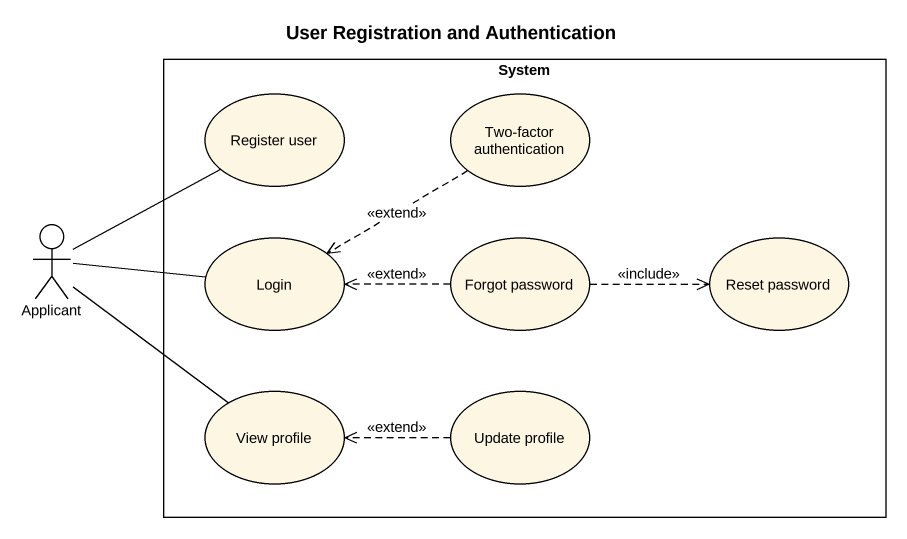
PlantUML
@startuml
title User Registration and Authentication
rectangle System {
  usecase "Register user" as Register_user
  usecase "Two-factor authentication" as Two_factor_authentication
  usecase Login
  usecase "Forgot password" as Forgot_password
  usecase "Reset password" as Reset_password
  usecase "View profile" as View_profile
  usecase "Update profile" as Update_profile
}
actor Applicant
Two_factor_authentication .left.> Login : <<extend>>
Applicant -up- Register_user
Applicant -right- Login
Forgot_password .left.> Login : <<extend>>
Forgot_password .right.> Reset_password : <<include>>
View_profile -up- Applicant
Update_profile .left.> View_profile : <<extend>>
@enduml
